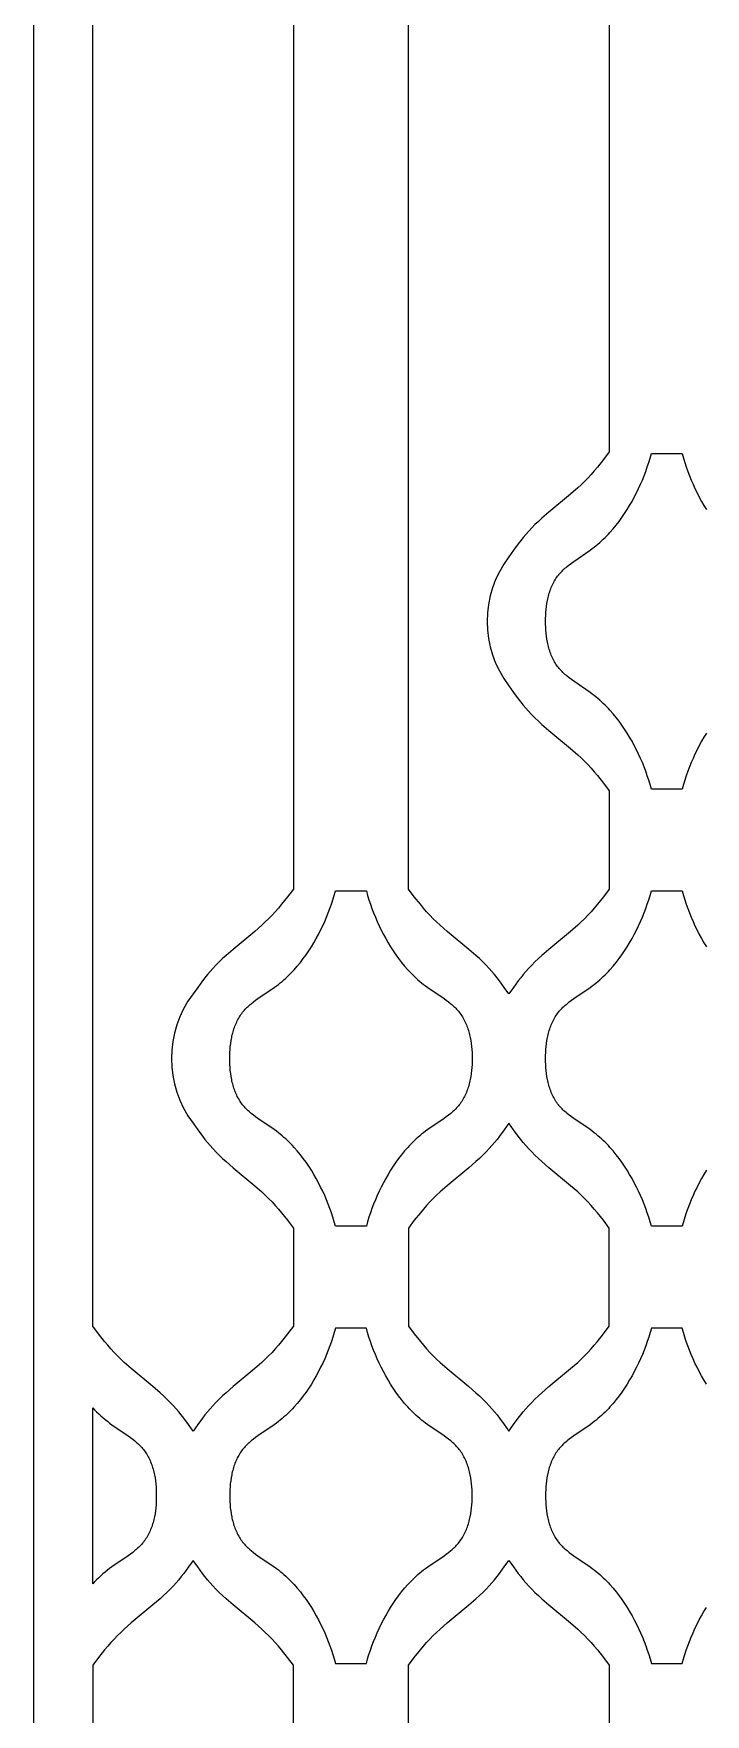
# Model space of a CAD drawing. Extents: x -2331 to -1532, y -821 to 1611.
# Drawn here: x -2331 to -2047, y 302 to 1013 of the extents above; entities that cross this region are included whole.
import ezdxf

# ---------------------------------------------------------------- set-up
doc = ezdxf.new("R2010")
doc.units = 0
doc.layers.add('LAYER_01', color=7, linetype='CONTINUOUS')

msp = doc.modelspace()

# ---------------------------------------------------------------- linework, layer by layer
at = {"layer": 'LAYER_01'}
for points in [[(-2331.38, -821.19), (-1532.44, -821.19), (-1532.44, 1610.76), (-2331.38, 1610.76)], [(-2203.65, 508.74), (-2204.17, 510.64), (-2204.74, 512.51), (-2205.35, 514.38), (-2206.01, 516.23), (-2206.71, 518.07), (-2207.45, 519.9), (-2208.24, 521.71), (-2209.06, 523.51), (-2209.94, 525.32), (-2210.86, 527.13), (-2211.82, 528.91), (-2212.82, 530.66), (-2213.87, 532.4), (-2214.96, 534.1), (-2216.1, 535.77), (-2217.29, 537.4), (-2218.52, 539), (-2219.81, 540.56), (-2221.14, 542.07), (-2221.83, 542.81), (-2222.53, 543.54), (-2223.25, 544.26), (-2223.97, 544.96), (-2224.71, 545.65), (-2225.47, 546.33), (-2226.23, 546.99), (-2227.02, 547.64), (-2227.81, 548.27), (-2228.62, 548.89), (-2229.59, 549.6), (-2236.5, 554.31), (-2237.46, 555), (-2238.39, 555.71), (-2239.3, 556.44), (-2239.75, 556.81), (-2240.18, 557.19), (-2240.61, 557.58), (-2241.02, 557.97), (-2241.43, 558.38), (-2241.83, 558.79), (-2242.21, 559.21), (-2242.59, 559.64), (-2242.95, 560.09), (-2243.3, 560.54), (-2243.65, 561.03), (-2243.99, 561.53), (-2244.31, 562.05), (-2244.62, 562.57), (-2244.92, 563.11), (-2245.2, 563.65), (-2245.47, 564.21), (-2245.72, 564.78), (-2245.97, 565.35), (-2246.2, 565.93), (-2246.41, 566.52), (-2246.61, 567.11), (-2246.81, 567.72), (-2246.99, 568.32), (-2247.15, 568.94), (-2247.31, 569.55), (-2247.45, 570.18), (-2247.58, 570.8), (-2247.82, 572.06), (-2248.01, 573.33), (-2248.16, 574.6), (-2248.27, 575.87), (-2248.34, 577.14), (-2248.37, 578.39), (-2248.38, 579.64), (-2248.37, 580.88), (-2248.34, 582.14), (-2248.27, 583.4), (-2248.16, 584.67), (-2248.01, 585.95), (-2247.82, 587.21), (-2247.58, 588.47), (-2247.45, 589.1), (-2247.31, 589.72), (-2247.15, 590.34), (-2246.99, 590.95), (-2246.81, 591.56), (-2246.61, 592.16), (-2246.41, 592.76), (-2246.2, 593.34), (-2245.97, 593.93), (-2245.72, 594.5), (-2245.47, 595.06), (-2245.2, 595.62), (-2244.92, 596.17), (-2244.62, 596.7), (-2244.31, 597.23), (-2243.99, 597.74), (-2243.65, 598.25), (-2243.3, 598.74), (-2242.95, 599.19), (-2242.59, 599.63), (-2242.21, 600.06), (-2241.83, 600.48), (-2241.43, 600.9), (-2241.02, 601.3), (-2240.61, 601.7), (-2240.18, 602.08), (-2239.75, 602.46), (-2239.3, 602.84), (-2238.39, 603.57), (-2237.46, 604.27), (-2236.5, 604.96), (-2229.59, 609.68), (-2228.62, 610.38), (-2227.81, 611), (-2227.02, 611.64), (-2226.23, 612.28), (-2225.47, 612.95), (-2224.71, 613.62), (-2223.97, 614.31), (-2223.25, 615.02), (-2222.53, 615.73), (-2221.83, 616.46), (-2221.14, 617.2), (-2219.81, 618.71), (-2218.52, 620.27), (-2217.29, 621.87), (-2216.1, 623.51), (-2214.96, 625.18), (-2213.87, 626.88), (-2212.82, 628.61), (-2211.82, 630.37), (-2210.86, 632.15), (-2209.94, 633.95), (-2209.06, 635.77), (-2208.24, 637.57), (-2207.45, 639.38), (-2206.71, 641.2), (-2206.01, 643.04), (-2205.35, 644.89), (-2204.74, 646.76), (-2204.17, 648.64), (-2203.65, 650.53), (-2190.6, 650.53), (-2190.08, 648.64), (-2189.51, 646.76), (-2188.89, 644.89), (-2188.23, 643.04), (-2187.53, 641.2), (-2186.79, 639.38), (-2186.01, 637.57), (-2185.19, 635.77), (-2184.31, 633.95), (-2183.39, 632.15), (-2182.43, 630.37), (-2181.42, 628.61), (-2180.37, 626.88), (-2179.28, 625.18), (-2178.14, 623.51), (-2176.96, 621.87), (-2175.72, 620.27), (-2174.43, 618.71), (-2173.1, 617.2), (-2172.41, 616.46), (-2171.71, 615.73), (-2171, 615.02), (-2170.27, 614.31), (-2169.53, 613.62), (-2168.78, 612.95), (-2168.01, 612.28), (-2167.23, 611.64), (-2166.43, 611), (-2165.62, 610.38), (-2164.66, 609.68), (-2157.74, 604.96), (-2156.78, 604.27), (-2155.85, 603.57), (-2154.94, 602.84), (-2154.5, 602.46), (-2154.06, 602.08), (-2153.64, 601.7), (-2153.22, 601.3), (-2152.81, 600.9), (-2152.42, 600.48), (-2152.03, 600.06), (-2151.66, 599.63), (-2151.3, 599.19), (-2150.95, 598.74), (-2150.59, 598.25), (-2150.25, 597.74), (-2149.93, 597.23), (-2149.62, 596.7), (-2149.32, 596.17), (-2149.04, 595.62), (-2148.77, 595.06), (-2148.52, 594.5), (-2148.28, 593.93), (-2148.05, 593.34), (-2147.83, 592.76), (-2147.63, 592.16), (-2147.44, 591.56), (-2147.26, 590.95), (-2147.09, 590.34), (-2146.94, 589.72), (-2146.79, 589.1), (-2146.66, 588.47), (-2146.43, 587.21), (-2146.24, 585.95), (-2146.09, 584.67), (-2145.98, 583.4), (-2145.91, 582.14), (-2145.87, 580.88), (-2145.87, 579.64), (-2145.87, 578.39), (-2145.91, 577.14), (-2145.98, 575.87), (-2146.09, 574.6), (-2146.24, 573.33), (-2146.43, 572.06), (-2146.66, 570.8), (-2146.79, 570.18), (-2146.94, 569.55), (-2147.09, 568.94), (-2147.26, 568.32), (-2147.44, 567.72), (-2147.63, 567.11), (-2147.83, 566.52), (-2148.05, 565.93), (-2148.28, 565.35), (-2148.52, 564.78), (-2148.77, 564.21), (-2149.04, 563.65), (-2149.32, 563.11), (-2149.62, 562.57), (-2149.93, 562.05), (-2150.25, 561.53), (-2150.59, 561.03), (-2150.95, 560.54), (-2151.3, 560.09), (-2151.66, 559.64), (-2152.03, 559.21), (-2152.42, 558.79), (-2152.81, 558.38), (-2153.22, 557.97), (-2153.64, 557.58), (-2154.06, 557.19), (-2154.5, 556.81), (-2154.94, 556.44), (-2155.85, 555.71), (-2156.78, 555), (-2157.74, 554.31), (-2164.66, 549.6), (-2165.62, 548.89), (-2166.43, 548.27), (-2167.23, 547.64), (-2168.01, 546.99), (-2168.78, 546.33), (-2169.53, 545.65), (-2170.27, 544.96), (-2171, 544.26), (-2171.71, 543.54), (-2172.41, 542.81), (-2173.1, 542.07), (-2174.43, 540.56), (-2175.72, 539), (-2176.96, 537.4), (-2178.14, 535.77), (-2179.28, 534.1), (-2180.37, 532.4), (-2181.42, 530.66), (-2182.43, 528.91), (-2183.39, 527.13), (-2184.31, 525.32), (-2185.19, 523.51), (-2186.01, 521.71), (-2186.79, 519.9), (-2187.53, 518.07), (-2188.23, 516.23), (-2188.89, 514.38), (-2189.51, 512.51), (-2190.08, 510.64), (-2190.6, 508.74)], [(-2130.32, 422.08), (-2128.38, 424.86), (-2126.36, 427.6), (-2125.32, 428.94), (-2124.25, 430.26), (-2123.16, 431.56), (-2122.03, 432.82), (-2120.67, 434.26), (-2119.27, 435.65), (-2117.84, 437.01), (-2116.37, 438.34), (-2113.37, 440.94), (-2104.18, 448.55), (-2101.21, 451.17), (-2099.76, 452.52), (-2098.34, 453.91), (-2096.92, 455.38), (-2095.54, 456.88), (-2094.2, 458.42), (-2092.88, 459.98), (-2090.33, 463.19), (-2087.86, 466.45), (-2087.86, 507.97), (-2090.33, 511.24), (-2092.88, 514.44), (-2094.2, 516), (-2095.54, 517.54), (-2096.92, 519.05), (-2098.34, 520.51), (-2099.76, 521.9), (-2101.21, 523.25), (-2104.18, 525.87), (-2113.37, 533.49), (-2116.37, 536.08), (-2117.84, 537.41), (-2119.27, 538.77), (-2120.67, 540.17), (-2122.03, 541.6), (-2123.16, 542.87), (-2124.25, 544.16), (-2125.32, 545.48), (-2126.36, 546.82), (-2128.38, 549.56), (-2130.32, 552.34), (-2132.27, 549.56), (-2134.29, 546.82), (-2135.33, 545.48), (-2136.4, 544.16), (-2137.49, 542.87), (-2138.62, 541.6), (-2139.98, 540.17), (-2141.38, 538.77), (-2142.81, 537.41), (-2144.28, 536.08), (-2147.28, 533.49), (-2156.47, 525.87), (-2159.44, 523.25), (-2160.89, 521.9), (-2162.31, 520.51), (-2163.73, 519.05), (-2165.11, 517.54), (-2166.45, 516), (-2167.77, 514.44), (-2170.32, 511.24), (-2172.79, 507.97), (-2172.79, 466.45), (-2170.32, 463.19), (-2167.77, 459.98), (-2166.45, 458.42), (-2165.11, 456.88), (-2163.73, 455.38), (-2162.31, 453.91), (-2160.89, 452.52), (-2159.44, 451.17), (-2156.47, 448.55), (-2147.28, 440.94), (-2144.28, 438.34), (-2142.81, 437.01), (-2141.38, 435.65), (-2139.98, 434.26), (-2138.62, 432.82), (-2137.49, 431.56), (-2136.4, 430.26), (-2135.33, 428.94), (-2134.29, 427.6), (-2132.27, 424.86)], [(-2145.87, 394.79), (-2145.87, 396.03), (-2145.91, 397.29), (-2145.98, 398.55), (-2146.09, 399.82), (-2146.24, 401.09), (-2146.43, 402.36), (-2146.66, 403.62), (-2146.79, 404.25), (-2146.94, 404.87), (-2147.09, 405.49), (-2147.26, 406.1), (-2147.44, 406.71), (-2147.63, 407.31), (-2147.83, 407.9), (-2148.05, 408.49), (-2148.28, 409.07), (-2148.52, 409.65), (-2148.77, 410.21), (-2149.04, 410.77), (-2149.32, 411.32), (-2149.62, 411.85), (-2149.93, 412.38), (-2150.25, 412.89), (-2150.59, 413.39), (-2150.95, 413.88), (-2151.3, 414.34), (-2151.66, 414.78), (-2152.03, 415.21), (-2152.42, 415.63), (-2152.81, 416.05), (-2153.22, 416.45), (-2153.64, 416.85), (-2154.06, 417.23), (-2154.5, 417.61), (-2154.94, 417.99), (-2155.85, 418.71), (-2156.78, 419.42), (-2157.74, 420.11), (-2164.66, 424.82), (-2165.62, 425.53), (-2166.43, 426.15), (-2167.23, 426.78), (-2168.01, 427.43), (-2168.78, 428.1), (-2169.53, 428.77), (-2170.27, 429.46), (-2171, 430.17), (-2171.71, 430.88), (-2172.41, 431.61), (-2173.1, 432.35), (-2174.43, 433.86), (-2175.72, 435.42), (-2176.96, 437.02), (-2178.14, 438.65), (-2179.28, 440.33), (-2180.37, 442.03), (-2181.42, 443.76), (-2182.43, 445.52), (-2183.39, 447.3), (-2184.31, 449.1), (-2185.19, 450.92), (-2186.01, 452.72), (-2186.79, 454.53), (-2187.53, 456.35), (-2188.23, 458.19), (-2188.89, 460.04), (-2189.51, 461.91), (-2190.08, 463.79), (-2190.6, 465.68), (-2203.65, 465.68), (-2204.17, 463.79), (-2204.74, 461.91), (-2205.35, 460.04), (-2206.01, 458.19), (-2206.71, 456.35), (-2207.45, 454.53), (-2208.24, 452.72), (-2209.06, 450.92), (-2209.94, 449.1), (-2210.86, 447.3), (-2211.82, 445.52), (-2212.82, 443.76), (-2213.87, 442.03), (-2214.96, 440.33), (-2216.1, 438.65), (-2217.29, 437.02), (-2218.52, 435.42), (-2219.81, 433.86), (-2221.14, 432.35), (-2221.83, 431.61), (-2222.53, 430.88), (-2223.25, 430.17), (-2223.97, 429.46), (-2224.71, 428.77), (-2225.47, 428.1), (-2226.23, 427.43), (-2227.02, 426.78), (-2227.81, 426.15), (-2228.62, 425.53), (-2229.59, 424.82), (-2236.5, 420.11), (-2237.46, 419.42), (-2238.39, 418.71), (-2239.3, 417.99), (-2239.75, 417.61), (-2240.18, 417.23), (-2240.61, 416.85), (-2241.02, 416.45), (-2241.43, 416.05), (-2241.83, 415.63), (-2242.21, 415.21), (-2242.59, 414.78), (-2242.95, 414.34), (-2243.3, 413.88), (-2243.65, 413.39), (-2243.99, 412.89), (-2244.31, 412.38), (-2244.62, 411.85), (-2244.92, 411.32), (-2245.2, 410.77), (-2245.47, 410.21), (-2245.72, 409.65), (-2245.97, 409.07), (-2246.2, 408.49), (-2246.41, 407.9), (-2246.61, 407.31), (-2246.81, 406.71), (-2246.99, 406.1), (-2247.15, 405.49), (-2247.31, 404.87), (-2247.45, 404.25), (-2247.58, 403.62), (-2247.82, 402.36), (-2248.01, 401.09), (-2248.16, 399.82), (-2248.27, 398.55), (-2248.34, 397.29), (-2248.37, 396.03), (-2248.38, 394.79), (-2248.37, 393.54), (-2248.34, 392.29), (-2248.27, 391.02), (-2248.16, 389.75), (-2248.01, 388.48), (-2247.82, 387.21), (-2247.58, 385.95), (-2247.45, 385.33), (-2247.31, 384.7), (-2247.15, 384.09), (-2246.99, 383.47), (-2246.81, 382.87), (-2246.61, 382.26), (-2246.41, 381.67), (-2246.2, 381.08), (-2245.97, 380.5), (-2245.72, 379.92), (-2245.47, 379.36), (-2245.2, 378.8), (-2244.92, 378.26), (-2244.62, 377.72), (-2244.31, 377.2), (-2243.99, 376.68), (-2243.65, 376.18), (-2243.3, 375.69), (-2242.95, 375.23), (-2242.59, 374.79), (-2242.21, 374.36), (-2241.83, 373.94), (-2241.43, 373.53), (-2241.02, 373.12), (-2240.61, 372.73), (-2240.18, 372.34), (-2239.75, 371.96), (-2239.3, 371.59), (-2238.39, 370.86), (-2237.46, 370.15), (-2236.5, 369.46), (-2229.59, 364.75), (-2228.62, 364.04), (-2227.81, 363.42), (-2227.02, 362.79), (-2226.23, 362.14), (-2225.47, 361.48), (-2224.71, 360.8), (-2223.97, 360.11), (-2223.25, 359.41), (-2222.53, 358.69), (-2221.83, 357.96), (-2221.14, 357.22), (-2219.81, 355.71), (-2218.52, 354.15), (-2217.29, 352.55), (-2216.1, 350.92), (-2214.96, 349.25), (-2213.87, 347.54), (-2212.82, 345.81), (-2211.82, 344.06), (-2210.86, 342.27), (-2209.94, 340.47), (-2209.06, 338.65), (-2208.24, 336.86), (-2207.45, 335.05), (-2206.71, 333.22), (-2206.01, 331.38), (-2205.35, 329.53), (-2204.74, 327.66), (-2204.17, 325.78), (-2203.65, 323.89), (-2190.6, 323.89), (-2190.08, 325.78), (-2189.51, 327.66), (-2188.89, 329.53), (-2188.23, 331.38), (-2187.53, 333.22), (-2186.79, 335.05), (-2186.01, 336.86), (-2185.19, 338.65), (-2184.31, 340.47), (-2183.39, 342.27), (-2182.43, 344.06), (-2181.42, 345.81), (-2180.37, 347.54), (-2179.28, 349.25), (-2178.14, 350.92), (-2176.96, 352.55), (-2175.72, 354.15), (-2174.43, 355.71), (-2173.1, 357.22), (-2172.41, 357.96), (-2171.71, 358.69), (-2171, 359.41), (-2170.27, 360.11), (-2169.53, 360.8), (-2168.78, 361.48), (-2168.01, 362.14), (-2167.23, 362.79), (-2166.43, 363.42), (-2165.62, 364.04), (-2164.66, 364.75), (-2157.74, 369.46), (-2156.78, 370.15), (-2155.85, 370.86), (-2154.94, 371.59), (-2154.5, 371.96), (-2154.06, 372.34), (-2153.64, 372.73), (-2153.22, 373.12), (-2152.81, 373.53), (-2152.42, 373.94), (-2152.03, 374.36), (-2151.66, 374.79), (-2151.3, 375.23), (-2150.95, 375.69), (-2150.59, 376.18), (-2150.25, 376.68), (-2149.93, 377.2), (-2149.62, 377.72), (-2149.32, 378.26), (-2149.04, 378.8), (-2148.77, 379.36), (-2148.52, 379.92), (-2148.28, 380.5), (-2148.05, 381.08), (-2147.83, 381.67), (-2147.63, 382.26), (-2147.44, 382.87), (-2147.26, 383.47), (-2147.09, 384.09), (-2146.94, 384.7), (-2146.79, 385.33), (-2146.66, 385.95), (-2146.43, 387.21), (-2146.24, 388.48), (-2146.09, 389.75), (-2145.98, 391.02), (-2145.91, 392.29), (-2145.87, 393.54)], [(-2306.38, 432.01), (-2305.55, 431.13), (-2304.7, 430.28), (-2303.84, 429.44), (-2302.95, 428.62), (-2302.05, 427.81), (-2301.12, 427.03), (-2300.18, 426.27), (-2299.21, 425.53), (-2298.25, 424.82), (-2291.33, 420.11), (-2290.38, 419.42), (-2289.44, 418.71), (-2288.53, 417.99), (-2288.09, 417.61), (-2287.66, 417.23), (-2287.23, 416.85), (-2286.81, 416.45), (-2286.41, 416.05), (-2286.01, 415.63), (-2285.62, 415.21), (-2285.25, 414.78), (-2284.89, 414.34), (-2284.54, 413.88), (-2284.19, 413.39), (-2283.85, 412.89), (-2283.52, 412.38), (-2283.21, 411.85), (-2282.92, 411.32), (-2282.64, 410.77), (-2282.37, 410.21), (-2282.11, 409.65), (-2281.87, 409.07), (-2281.64, 408.49), (-2281.43, 407.9), (-2281.22, 407.31), (-2281.03, 406.71), (-2280.85, 406.1), (-2280.68, 405.49), (-2280.53, 404.87), (-2280.39, 404.25), (-2280.25, 403.62), (-2280.02, 402.36), (-2279.83, 401.09), (-2279.68, 399.82), (-2279.57, 398.55), (-2279.5, 397.29), (-2279.46, 396.03), (-2279.46, 394.79), (-2279.46, 393.54), (-2279.5, 392.29), (-2279.57, 391.02), (-2279.68, 389.75), (-2279.83, 388.48), (-2280.02, 387.21), (-2280.25, 385.95), (-2280.39, 385.33), (-2280.53, 384.7), (-2280.68, 384.09), (-2280.85, 383.47), (-2281.03, 382.87), (-2281.22, 382.26), (-2281.43, 381.67), (-2281.64, 381.08), (-2281.87, 380.5), (-2282.11, 379.92), (-2282.37, 379.36), (-2282.64, 378.8), (-2282.92, 378.26), (-2283.21, 377.72), (-2283.52, 377.2), (-2283.85, 376.68), (-2284.19, 376.18), (-2284.54, 375.69), (-2284.89, 375.23), (-2285.25, 374.79), (-2285.62, 374.36), (-2286.01, 373.94), (-2286.41, 373.53), (-2286.81, 373.12), (-2287.23, 372.73), (-2287.66, 372.34), (-2288.09, 371.96), (-2288.53, 371.59), (-2289.44, 370.86), (-2290.38, 370.15), (-2291.33, 369.46), (-2298.25, 364.75), (-2299.21, 364.04), (-2300.18, 363.3), (-2301.12, 362.54), (-2302.05, 361.76), (-2302.95, 360.96), (-2303.84, 360.14), (-2304.7, 359.3), (-2305.55, 358.44), (-2306.38, 357.56)]]:
    msp.add_lwpolyline(points, close=True, dxfattribs=at)
for points in [[(-2221.46, 1209.81), (-2221.46, 651.3), (-2223.93, 648.04), (-2226.48, 644.84), (-2227.79, 643.27), (-2229.14, 641.73), (-2230.52, 640.23), (-2231.94, 638.76), (-2233.35, 637.38), (-2234.8, 636.02), (-2237.78, 633.4), (-2246.96, 625.79), (-2249.96, 623.2), (-2251.43, 621.87), (-2252.87, 620.5), (-2254.26, 619.11), (-2255.62, 617.67), (-2256.75, 616.41), (-2257.84, 615.11), (-2258.91, 613.79), (-2259.95, 612.45), (-2261.97, 609.71), (-2263.92, 606.93, 0.336503), (-2263.92, 552.34), (-2261.97, 549.56), (-2259.95, 546.82), (-2258.91, 545.48), (-2257.84, 544.16), (-2256.75, 542.87), (-2255.62, 541.6), (-2254.26, 540.17), (-2252.87, 538.77), (-2251.43, 537.41), (-2249.96, 536.08), (-2246.96, 533.49), (-2237.78, 525.87), (-2234.8, 523.25), (-2233.35, 521.9), (-2231.94, 520.51), (-2230.52, 519.05), (-2229.14, 517.54), (-2227.79, 516), (-2226.48, 514.44), (-2223.93, 511.24), (-2221.46, 507.97), (-2221.46, 466.45), (-2223.93, 463.19), (-2226.48, 459.98), (-2227.79, 458.42), (-2229.14, 456.88), (-2230.52, 455.38), (-2231.94, 453.91), (-2233.35, 452.52), (-2234.8, 451.17), (-2237.78, 448.55), (-2246.96, 440.94), (-2249.96, 438.34), (-2251.43, 437.01), (-2252.87, 435.65), (-2254.26, 434.26), (-2255.62, 432.82), (-2256.75, 431.56), (-2257.84, 430.26), (-2258.91, 428.94), (-2259.95, 427.6), (-2261.97, 424.86), (-2263.92, 422.08), (-2265.87, 424.86), (-2267.88, 427.6), (-2268.93, 428.94), (-2269.99, 430.26), (-2271.09, 431.56), (-2272.21, 432.82), (-2273.57, 434.26), (-2274.97, 435.65), (-2276.41, 437.01), (-2277.87, 438.34), (-2280.88, 440.94), (-2290.06, 448.55), (-2293.04, 451.17), (-2294.49, 452.52), (-2295.9, 453.91), (-2297.32, 455.38), (-2298.7, 456.88), (-2300.04, 458.42), (-2301.36, 459.98), (-2303.91, 463.19), (-2306.38, 466.45), (-2306.38, 1585.76)], [(-2087.86, 1314.5), (-2087.86, 836.15), (-2090.33, 832.89), (-2092.88, 829.69), (-2094.2, 828.12), (-2095.54, 826.58), (-2096.92, 825.08), (-2098.34, 823.61), (-2099.76, 822.23), (-2101.21, 820.88), (-2104.18, 818.25), (-2113.37, 810.64), (-2116.37, 808.05), (-2117.84, 806.72), (-2119.27, 805.36), (-2120.67, 803.96), (-2122.03, 802.52), (-2123.16, 801.26), (-2124.25, 799.97), (-2125.32, 798.65), (-2126.36, 797.3), (-2128.38, 794.57), (-2130.32, 791.78, 0.336503), (-2130.32, 737.19), (-2128.38, 734.41), (-2126.36, 731.67), (-2125.32, 730.33), (-2124.25, 729.01), (-2123.16, 727.72), (-2122.03, 726.45), (-2120.67, 725.02), (-2119.27, 723.62), (-2117.84, 722.26), (-2116.37, 720.93), (-2113.37, 718.34), (-2104.18, 710.72), (-2101.21, 708.1), (-2099.76, 706.75), (-2098.34, 705.36), (-2096.92, 703.9), (-2095.54, 702.39), (-2094.2, 700.86), (-2092.88, 699.29), (-2090.33, 696.09), (-2087.86, 692.82), (-2087.86, 651.3), (-2090.33, 648.04), (-2092.88, 644.84), (-2094.2, 643.27), (-2095.54, 641.73), (-2096.92, 640.23), (-2098.34, 638.76), (-2099.76, 637.38), (-2101.21, 636.02), (-2104.18, 633.4), (-2113.37, 625.79), (-2116.37, 623.2), (-2117.84, 621.87), (-2119.27, 620.5), (-2120.67, 619.11), (-2122.03, 617.67), (-2123.16, 616.41), (-2124.25, 615.11), (-2125.32, 613.79), (-2126.36, 612.45), (-2128.38, 609.71), (-2130.32, 606.93), (-2132.27, 609.71), (-2134.29, 612.45), (-2135.33, 613.79), (-2136.4, 615.11), (-2137.49, 616.41), (-2138.62, 617.67), (-2139.98, 619.11), (-2141.38, 620.5), (-2142.81, 621.87), (-2144.28, 623.2), (-2147.28, 625.79), (-2156.47, 633.4), (-2159.44, 636.02), (-2160.89, 637.38), (-2162.31, 638.76), (-2163.73, 640.23), (-2165.11, 641.73), (-2166.45, 643.27), (-2167.77, 644.84), (-2170.32, 648.04), (-2172.79, 651.3), (-2172.79, 1209.81)]]:
    msp.add_lwpolyline(points, format="xyb", dxfattribs=at)
for points in [[(-2046.78, 717.25), (-2047.83, 715.52), (-2048.83, 713.76), (-2049.79, 711.98), (-2050.71, 710.18), (-2051.59, 708.36), (-2052.41, 706.56), (-2053.2, 704.75), (-2053.94, 702.92), (-2054.64, 701.08), (-2055.3, 699.23), (-2055.91, 697.37), (-2056.48, 695.49), (-2057, 693.6), (-2070.05, 693.6), (-2070.57, 695.49), (-2071.14, 697.37), (-2071.76, 699.23), (-2072.42, 701.08), (-2073.12, 702.92), (-2073.86, 704.75), (-2074.64, 706.56), (-2075.46, 708.36), (-2076.34, 710.18), (-2077.26, 711.98), (-2078.22, 713.76), (-2079.23, 715.52), (-2080.27, 717.25), (-2081.37, 718.95), (-2082.51, 720.62), (-2083.69, 722.26), (-2084.93, 723.85), (-2086.21, 725.41), (-2087.55, 726.92), (-2088.24, 727.66), (-2088.94, 728.39), (-2089.65, 729.11), (-2090.38, 729.81), (-2091.12, 730.5), (-2091.87, 731.18), (-2092.64, 731.84), (-2093.42, 732.49), (-2094.22, 733.12), (-2095.03, 733.74), (-2095.99, 734.45), (-2102.91, 739.16), (-2103.87, 739.85), (-2104.8, 740.56), (-2105.71, 741.29), (-2106.15, 741.66), (-2106.59, 742.04), (-2107.01, 742.43), (-2107.43, 742.82), (-2107.84, 743.23), (-2108.23, 743.64), (-2108.62, 744.06), (-2108.99, 744.49), (-2109.35, 744.94), (-2109.7, 745.39), (-2110.06, 745.88), (-2110.39, 746.38), (-2110.72, 746.9), (-2111.03, 747.42), (-2111.32, 747.96), (-2111.61, 748.51), (-2111.88, 749.06), (-2112.13, 749.63), (-2112.37, 750.2), (-2112.6, 750.78), (-2112.82, 751.37), (-2113.02, 751.97), (-2113.21, 752.57), (-2113.39, 753.17), (-2113.56, 753.79), (-2113.71, 754.41), (-2113.86, 755.03), (-2113.99, 755.65), (-2114.22, 756.91), (-2114.41, 758.18), (-2114.56, 759.45), (-2114.67, 760.72), (-2114.74, 761.99), (-2114.78, 763.24), (-2114.78, 764.49), (-2114.78, 765.73), (-2114.74, 766.99), (-2114.67, 768.25), (-2114.56, 769.53), (-2114.41, 770.8), (-2114.22, 772.06), (-2113.99, 773.32), (-2113.86, 773.95), (-2113.71, 774.57), (-2113.56, 775.19), (-2113.39, 775.8), (-2113.21, 776.41), (-2113.02, 777.01), (-2112.82, 777.61), (-2112.6, 778.2), (-2112.37, 778.78), (-2112.13, 779.35), (-2111.88, 779.91), (-2111.61, 780.47), (-2111.32, 781.02), (-2111.03, 781.55), (-2110.72, 782.08), (-2110.39, 782.59), (-2110.06, 783.1), (-2109.7, 783.59), (-2109.35, 784.04), (-2108.99, 784.48), (-2108.62, 784.91), (-2108.23, 785.34), (-2107.84, 785.75), (-2107.43, 786.15), (-2107.01, 786.55), (-2106.59, 786.93), (-2106.15, 787.31), (-2105.71, 787.69), (-2104.8, 788.42), (-2103.87, 789.12), (-2102.91, 789.81), (-2095.99, 794.53), (-2095.03, 795.23), (-2094.22, 795.85), (-2093.42, 796.49), (-2092.64, 797.14), (-2091.87, 797.8), (-2091.12, 798.48), (-2090.38, 799.17), (-2089.65, 799.87), (-2088.94, 800.58), (-2088.24, 801.31), (-2087.55, 802.05), (-2086.21, 803.57), (-2084.93, 805.12), (-2083.69, 806.72), (-2082.51, 808.36), (-2081.37, 810.03), (-2080.27, 811.73), (-2079.23, 813.46), (-2078.22, 815.22), (-2077.26, 817), (-2076.34, 818.8), (-2075.46, 820.62), (-2074.64, 822.42), (-2073.86, 824.23), (-2073.12, 826.05), (-2072.42, 827.89), (-2071.76, 829.75), (-2071.14, 831.61), (-2070.57, 833.49), (-2070.05, 835.38), (-2057, 835.38), (-2056.48, 833.49), (-2055.91, 831.61), (-2055.3, 829.75), (-2054.64, 827.89), (-2053.94, 826.05), (-2053.2, 824.23), (-2052.41, 822.42), (-2051.59, 820.62), (-2050.71, 818.8), (-2049.79, 817), (-2048.83, 815.22), (-2047.83, 813.46), (-2046.78, 811.73)], [(-2046.78, 532.4), (-2047.83, 530.66), (-2048.83, 528.91), (-2049.79, 527.13), (-2050.71, 525.32), (-2051.59, 523.51), (-2052.41, 521.71), (-2053.2, 519.9), (-2053.94, 518.07), (-2054.64, 516.23), (-2055.3, 514.38), (-2055.91, 512.51), (-2056.48, 510.64), (-2057, 508.74), (-2070.05, 508.74), (-2070.57, 510.64), (-2071.14, 512.51), (-2071.76, 514.38), (-2072.42, 516.23), (-2073.12, 518.07), (-2073.86, 519.9), (-2074.64, 521.71), (-2075.46, 523.51), (-2076.34, 525.32), (-2077.26, 527.13), (-2078.22, 528.91), (-2079.23, 530.66), (-2080.27, 532.4), (-2081.37, 534.1), (-2082.51, 535.77), (-2083.69, 537.4), (-2084.93, 539), (-2086.21, 540.56), (-2087.55, 542.07), (-2088.24, 542.81), (-2088.94, 543.54), (-2089.65, 544.26), (-2090.38, 544.96), (-2091.12, 545.65), (-2091.87, 546.33), (-2092.64, 546.99), (-2093.42, 547.64), (-2094.22, 548.27), (-2095.03, 548.89), (-2095.99, 549.6), (-2102.91, 554.31), (-2103.87, 555), (-2104.8, 555.71), (-2105.71, 556.44), (-2106.15, 556.81), (-2106.59, 557.19), (-2107.01, 557.58), (-2107.43, 557.97), (-2107.84, 558.38), (-2108.23, 558.79), (-2108.62, 559.21), (-2108.99, 559.64), (-2109.35, 560.09), (-2109.7, 560.54), (-2110.06, 561.03), (-2110.39, 561.53), (-2110.72, 562.05), (-2111.03, 562.57), (-2111.32, 563.11), (-2111.61, 563.65), (-2111.88, 564.21), (-2112.13, 564.78), (-2112.37, 565.35), (-2112.6, 565.93), (-2112.82, 566.52), (-2113.02, 567.11), (-2113.21, 567.72), (-2113.39, 568.32), (-2113.56, 568.94), (-2113.71, 569.55), (-2113.86, 570.18), (-2113.99, 570.8), (-2114.22, 572.06), (-2114.41, 573.33), (-2114.56, 574.6), (-2114.67, 575.87), (-2114.74, 577.14), (-2114.78, 578.39), (-2114.78, 579.64), (-2114.78, 580.88), (-2114.74, 582.14), (-2114.67, 583.4), (-2114.56, 584.67), (-2114.41, 585.95), (-2114.22, 587.21), (-2113.99, 588.47), (-2113.86, 589.1), (-2113.71, 589.72), (-2113.56, 590.34), (-2113.39, 590.95), (-2113.21, 591.56), (-2113.02, 592.16), (-2112.82, 592.76), (-2112.6, 593.34), (-2112.37, 593.93), (-2112.13, 594.5), (-2111.88, 595.06), (-2111.61, 595.62), (-2111.32, 596.17), (-2111.03, 596.7), (-2110.72, 597.23), (-2110.39, 597.74), (-2110.06, 598.25), (-2109.7, 598.74), (-2109.35, 599.19), (-2108.99, 599.63), (-2108.62, 600.06), (-2108.23, 600.48), (-2107.84, 600.9), (-2107.43, 601.3), (-2107.01, 601.7), (-2106.59, 602.08), (-2106.15, 602.46), (-2105.71, 602.84), (-2104.8, 603.57), (-2103.87, 604.27), (-2102.91, 604.96), (-2095.99, 609.68), (-2095.03, 610.38), (-2094.22, 611), (-2093.42, 611.64), (-2092.64, 612.28), (-2091.87, 612.95), (-2091.12, 613.62), (-2090.38, 614.31), (-2089.65, 615.02), (-2088.94, 615.73), (-2088.24, 616.46), (-2087.55, 617.2), (-2086.21, 618.71), (-2084.93, 620.27), (-2083.69, 621.87), (-2082.51, 623.51), (-2081.37, 625.18), (-2080.27, 626.88), (-2079.23, 628.61), (-2078.22, 630.37), (-2077.26, 632.15), (-2076.34, 633.95), (-2075.46, 635.77), (-2074.64, 637.57), (-2073.86, 639.38), (-2073.12, 641.2), (-2072.42, 643.04), (-2071.76, 644.89), (-2071.14, 646.76), (-2070.57, 648.64), (-2070.05, 650.53), (-2057, 650.53), (-2056.48, 648.64), (-2055.91, 646.76), (-2055.3, 644.89), (-2054.64, 643.04), (-2053.94, 641.2), (-2053.2, 639.38), (-2052.41, 637.57), (-2051.59, 635.77), (-2050.71, 633.95), (-2049.79, 632.15), (-2048.83, 630.37), (-2047.83, 628.61), (-2046.78, 626.88)], [(-2046.78, 442.03), (-2047.83, 443.76), (-2048.83, 445.52), (-2049.79, 447.3), (-2050.71, 449.1), (-2051.59, 450.92), (-2052.41, 452.72), (-2053.2, 454.53), (-2053.94, 456.35), (-2054.64, 458.19), (-2055.3, 460.04), (-2055.91, 461.91), (-2056.48, 463.79), (-2057, 465.68), (-2070.05, 465.68), (-2070.57, 463.79), (-2071.14, 461.91), (-2071.76, 460.04), (-2072.42, 458.19), (-2073.12, 456.35), (-2073.86, 454.53), (-2074.64, 452.72), (-2075.46, 450.92), (-2076.34, 449.1), (-2077.26, 447.3), (-2078.22, 445.52), (-2079.23, 443.76), (-2080.27, 442.03), (-2081.37, 440.33), (-2082.51, 438.65), (-2083.69, 437.02), (-2084.93, 435.42), (-2086.21, 433.86), (-2087.55, 432.35), (-2088.24, 431.61), (-2088.94, 430.88), (-2089.65, 430.17), (-2090.38, 429.46), (-2091.12, 428.77), (-2091.87, 428.1), (-2092.64, 427.43), (-2093.42, 426.78), (-2094.22, 426.15), (-2095.03, 425.53), (-2095.99, 424.82), (-2102.91, 420.11), (-2103.87, 419.42), (-2104.8, 418.71), (-2105.71, 417.99), (-2106.15, 417.61), (-2106.59, 417.23), (-2107.01, 416.85), (-2107.43, 416.45), (-2107.84, 416.05), (-2108.23, 415.63), (-2108.62, 415.21), (-2108.99, 414.78), (-2109.35, 414.34), (-2109.7, 413.88), (-2110.06, 413.39), (-2110.39, 412.89), (-2110.72, 412.38), (-2111.03, 411.85), (-2111.32, 411.32), (-2111.61, 410.77), (-2111.88, 410.21), (-2112.13, 409.65), (-2112.37, 409.07), (-2112.6, 408.49), (-2112.82, 407.9), (-2113.02, 407.31), (-2113.21, 406.71), (-2113.39, 406.1), (-2113.56, 405.49), (-2113.71, 404.87), (-2113.86, 404.25), (-2113.99, 403.62), (-2114.22, 402.36), (-2114.41, 401.09), (-2114.56, 399.82), (-2114.67, 398.55), (-2114.74, 397.29), (-2114.78, 396.03), (-2114.78, 394.79), (-2114.78, 393.54), (-2114.74, 392.29), (-2114.67, 391.02), (-2114.56, 389.75), (-2114.41, 388.48), (-2114.22, 387.21), (-2113.99, 385.95), (-2113.86, 385.33), (-2113.71, 384.7), (-2113.56, 384.09), (-2113.39, 383.47), (-2113.21, 382.87), (-2113.02, 382.26), (-2112.82, 381.67), (-2112.6, 381.08), (-2112.37, 380.5), (-2112.13, 379.92), (-2111.88, 379.36), (-2111.61, 378.8), (-2111.32, 378.26), (-2111.03, 377.72), (-2110.72, 377.2), (-2110.39, 376.68), (-2110.06, 376.18), (-2109.7, 375.69), (-2109.35, 375.23), (-2108.99, 374.79), (-2108.62, 374.36), (-2108.23, 373.94), (-2107.84, 373.53), (-2107.43, 373.12), (-2107.01, 372.73), (-2106.59, 372.34), (-2106.15, 371.96), (-2105.71, 371.59), (-2104.8, 370.86), (-2103.87, 370.15), (-2102.91, 369.46), (-2095.99, 364.75), (-2095.03, 364.04), (-2094.22, 363.42), (-2093.42, 362.79), (-2092.64, 362.14), (-2091.87, 361.48), (-2091.12, 360.8), (-2090.38, 360.11), (-2089.65, 359.41), (-2088.94, 358.69), (-2088.24, 357.96), (-2087.55, 357.22), (-2086.21, 355.71), (-2084.93, 354.15), (-2083.69, 352.55), (-2082.51, 350.92), (-2081.37, 349.25), (-2080.27, 347.54), (-2079.23, 345.81), (-2078.22, 344.06), (-2077.26, 342.27), (-2076.34, 340.47), (-2075.46, 338.65), (-2074.64, 336.86), (-2073.86, 335.05), (-2073.12, 333.22), (-2072.42, 331.38), (-2071.76, 329.53), (-2071.14, 327.66), (-2070.57, 325.78), (-2070.05, 323.89), (-2057, 323.89), (-2056.48, 325.78), (-2055.91, 327.66), (-2055.3, 329.53), (-2054.64, 331.38), (-2053.94, 333.22), (-2053.2, 335.05), (-2052.41, 336.86), (-2051.59, 338.65), (-2050.71, 340.47), (-2049.79, 342.27), (-2048.83, 344.06), (-2047.83, 345.81), (-2046.78, 347.54)], [(-2221.46, 281.6), (-2221.46, 323.12), (-2223.93, 326.39), (-2226.48, 329.59), (-2227.79, 331.15), (-2229.14, 332.69), (-2230.52, 334.19), (-2231.94, 335.66), (-2233.35, 337.05), (-2234.8, 338.4), (-2237.78, 341.02), (-2246.96, 348.64), (-2249.96, 351.23), (-2251.43, 352.56), (-2252.87, 353.92), (-2254.26, 355.31), (-2255.62, 356.75), (-2256.75, 358.01), (-2257.84, 359.31), (-2258.91, 360.63), (-2259.95, 361.97), (-2261.97, 364.71), (-2263.92, 367.49), (-2265.87, 364.71), (-2267.88, 361.97), (-2268.93, 360.63), (-2269.99, 359.31), (-2271.09, 358.01), (-2272.21, 356.75), (-2273.57, 355.31), (-2274.97, 353.92), (-2276.41, 352.56), (-2277.87, 351.23), (-2280.88, 348.64), (-2290.06, 341.02), (-2293.04, 338.4), (-2294.49, 337.05), (-2295.9, 335.66), (-2297.32, 334.19), (-2298.7, 332.69), (-2300.04, 331.15), (-2301.36, 329.59), (-2303.91, 326.39), (-2306.38, 323.12), (-2306.38, -796.19)], [(-2172.79, 281.6), (-2172.79, 323.12), (-2170.32, 326.39), (-2167.77, 329.59), (-2166.45, 331.15), (-2165.11, 332.69), (-2163.73, 334.19), (-2162.31, 335.66), (-2160.89, 337.05), (-2159.44, 338.4), (-2156.47, 341.02), (-2147.28, 348.64), (-2144.28, 351.23), (-2142.81, 352.56), (-2141.38, 353.92), (-2139.98, 355.31), (-2138.62, 356.75), (-2137.49, 358.01), (-2136.4, 359.31), (-2135.33, 360.63), (-2134.29, 361.97), (-2132.27, 364.71), (-2130.32, 367.49), (-2128.38, 364.71), (-2126.36, 361.97), (-2125.32, 360.63), (-2124.25, 359.31), (-2123.16, 358.01), (-2122.03, 356.75), (-2120.67, 355.31), (-2119.27, 353.92), (-2117.84, 352.56), (-2116.37, 351.23), (-2113.37, 348.64), (-2104.18, 341.02), (-2101.21, 338.4), (-2099.76, 337.05), (-2098.34, 335.66), (-2096.92, 334.19), (-2095.54, 332.69), (-2094.2, 331.15), (-2092.88, 329.59), (-2090.33, 326.39), (-2087.86, 323.12), (-2087.86, 281.6)]]:
    msp.add_lwpolyline(points, dxfattribs=at)

doc.saveas('drawing.dxf')
